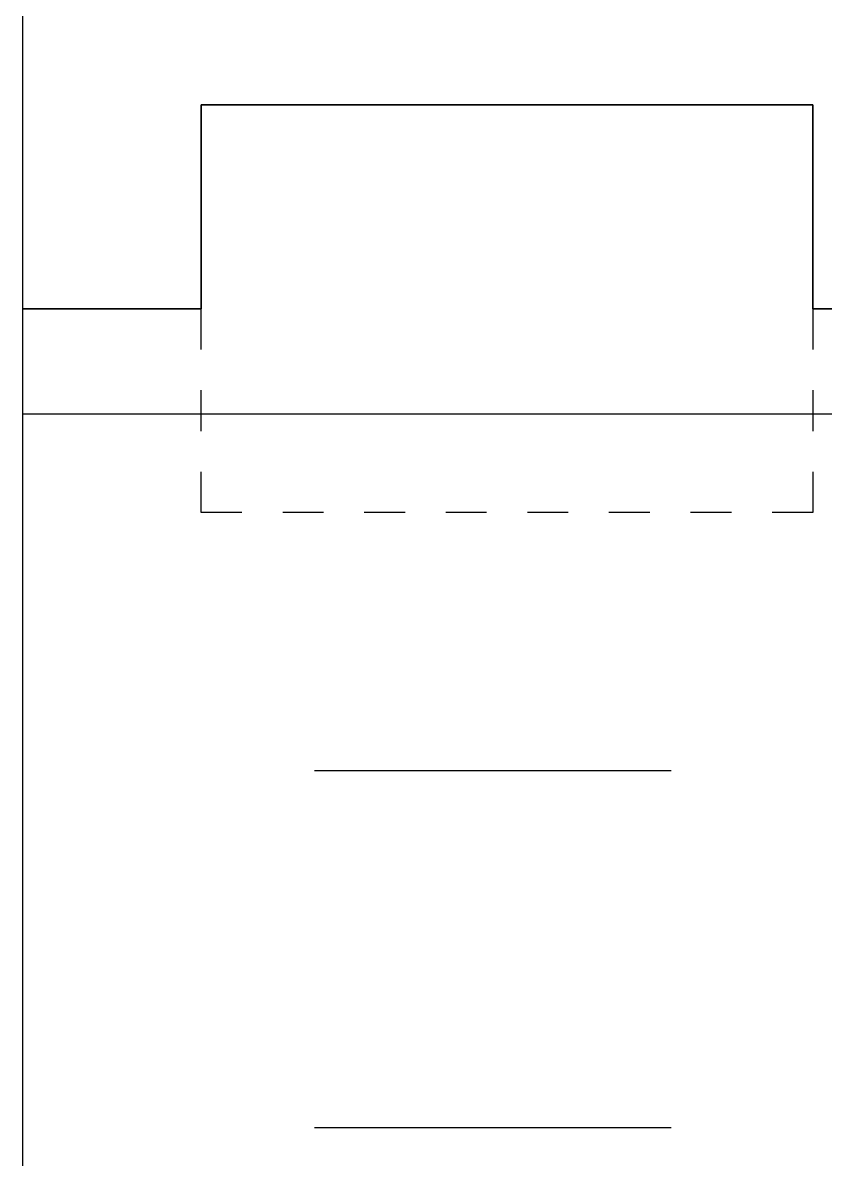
# Model space of a CAD drawing. Header units: inches. Extents: x 174.2 to 231.5, y 110.5 to 192.3.
# Drawn here: x 192.379 to 194.347, y 180.196 to 182.984 of the extents above; entities that cross this region are included whole.
import ezdxf

# ---------------------------------------------------------------- set-up
doc = ezdxf.new("R2010")
doc.units = ezdxf.units.IN
doc.header["$LTSCALE"] = 0.5
doc.header["$MEASUREMENT"] = 0
doc.linetypes.add('DASHED2', pattern=[0.375, 0.25, -0.125])
for name, color, linetype in [('HATCH', 12, 'Continuous'), ('LINE50', 5, 'Continuous'), ('LINE9', 9, 'Continuous')]:
    doc.layers.add(name, color=color, linetype=linetype)

msp = doc.modelspace()

# ---------------------------------------------------------------- hatches: boundary and pattern name
at = {"layer": 'HATCH'}
h = msp.add_hatch(dxfattribs=at)
h.set_pattern_fill('INSUL', color=256, scale=7, style=0)
h.set_pattern_definition([(0, (-2731.1575, -232.7272), (0, 2.625), []), (0, (-2731.1575, -231.8522), (0, 2.625), [0.875, -0.875]), (0, (-2731.1575, -230.9772), (0, 2.625), [0.875, -0.875])])
h.paths.add_polyline_path([(192.3791, 164.2823), (192.8166, 164.2823), (192.8166, 164.7823), (194.3166, 164.7823), (194.3166, 164.2823), (195.0041, 164.2823), (195.0041, 182.2823), (194.3166, 182.2823), (194.3166, 182.7823), (192.8166, 182.7823), (192.8166, 182.2823), (192.3791, 182.2823)])

# ---------------------------------------------------------------- linework, layer by layer
at = {"layer": 'LINE50'}
for p, q in [((192.3791, 182.2823), (192.3791, 191.2823)), ((192.3791, 164.2823), (192.3791, 182.2823))]:
    msp.add_line(p, q, dxfattribs=at)
for points in [[(192.3791, 182.2823), (192.8166, 182.2823), (192.8166, 182.7823), (194.3166, 182.7823), (194.3166, 182.2823), (195.0041, 182.2823)], [(195.0041, 182.2823), (194.3166, 182.2823), (194.3166, 182.7823), (192.8166, 182.7823), (192.8166, 182.2823), (192.3791, 182.2823)]]:
    msp.add_lwpolyline(points, dxfattribs=at)
at = {"layer": 'LINE9', "linetype": 'DASHED2', "ltscale": 0.15}
msp.add_lwpolyline([(194.3166, 182.2823), (194.3166, 182.2823), (194.3166, 181.7823), (192.8166, 181.7823), (192.8166, 182.2823), (192.8166, 182.2823)], dxfattribs=at)

doc.saveas('drawing.dxf')
